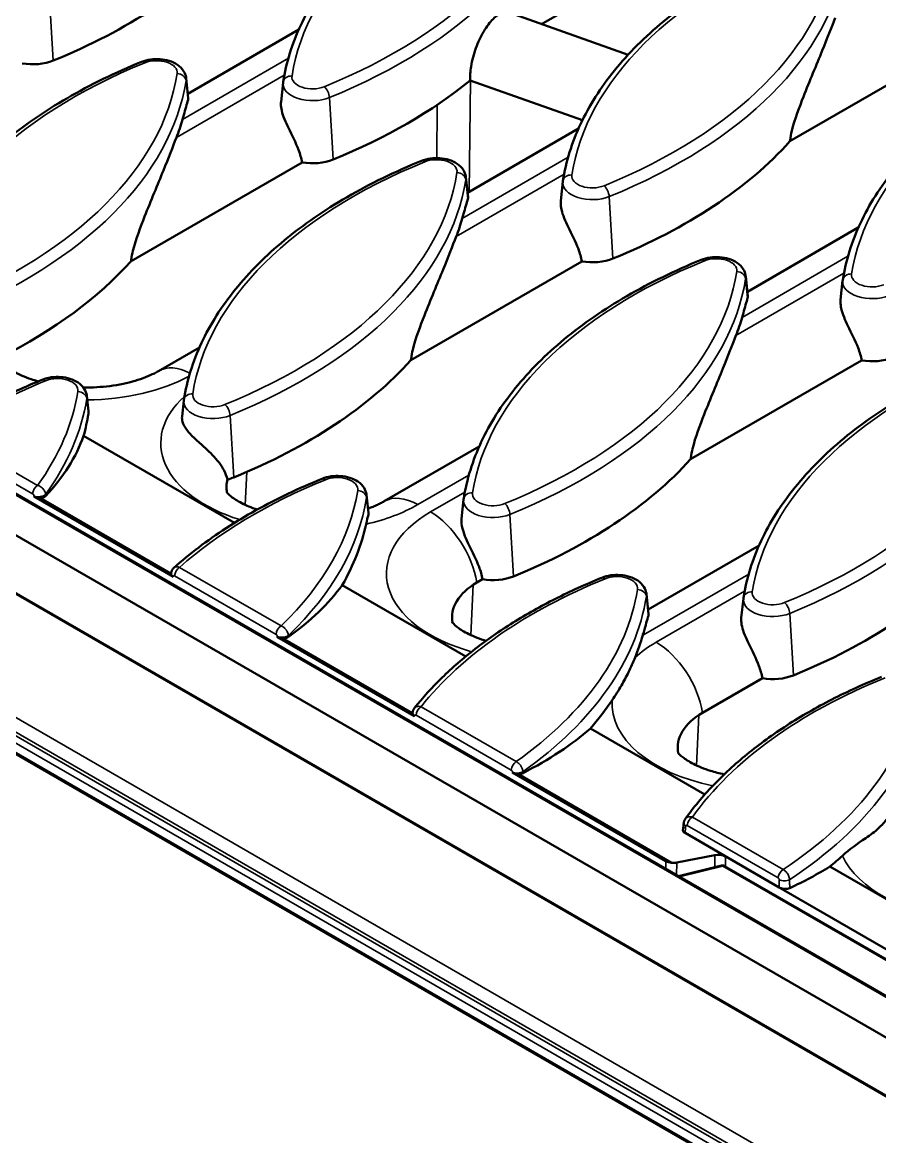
# Model space of a CAD drawing. Header units: millimetres. Extents: x 0 to 4362, y -130 to 2100.
# Drawn here: x 556.8 to 652.7, y 520.8 to 645.5 of the extents above; entities that cross this region are included whole.
import ezdxf

# ---------------------------------------------------------------- set-up
doc = ezdxf.new("R2010")
doc.units = ezdxf.units.MM
doc.header["$LTSCALE"] = 5
doc.layers.add('Sichtbar (ISO)', color=7, linetype='Continuous', lineweight=50)
doc.layers.add('Sichtbar schmal (ISO)', color=7, linetype='Continuous', lineweight=35)

msp = doc.modelspace()

# ---------------------------------------------------------------- linework, layer by layer
at = {"layer": 'Sichtbar (ISO)'}
for p, q in [((614.913, 645.314), (630.525, 654.327)), ((624.592, 641.889), (611.266, 646.604)), ((818.939, 440.997), (465.386, 645.121)), ((575.305, 637.529), (587.723, 644.698)), ((461.246, 642.851), (814.8, 438.727)), ((642.7, 632.196), (661.84, 643.246)), ((575.118, 639.268), (575.36, 637.017)), ((585.973, 638.763), (585.742, 636.618)), ((619.479, 634.563), (606.902, 639.014)), ((606.62, 626.448), (619.038, 633.617)), ((568.959, 618.782), (588.099, 629.832)), ((606.433, 628.187), (606.675, 625.936)), ((617.287, 627.682), (617.057, 625.537)), ((637.935, 615.367), (650.353, 622.536)), ((458.522, 619.93), (812.075, 415.805)), ((600.274, 607.701), (619.413, 618.751)), ((637.748, 617.106), (637.99, 614.855)), ((648.602, 616.601), (648.372, 614.456)), ((572.042, 606.484), (576.612, 609.122)), ((631.589, 596.62), (650.728, 607.67)), ((564.007, 603.692), (564.189, 601.995)), ((574.861, 603.187), (574.667, 601.378)), ((580.537, 589.492), (563.651, 599.241)), ((597.295, 591.904), (607.926, 598.041)), ((595.321, 592.611), (595.537, 590.601)), ((558.088, 592.451), (573.677, 583.451)), ((573.443, 583.79), (558.677, 592.315)), ((606.176, 592.106), (605.945, 589.961)), ((626.823, 579.791), (639.241, 586.96)), ((573.444, 583.805), (573.453, 583.881)), ((606.427, 574.545), (592.599, 582.528)), ((607.668, 582.81), (608.302, 583.175)), ((626.636, 581.53), (626.878, 579.279)), ((637.49, 581.025), (637.26, 578.88)), ((585.326, 576.725), (600.695, 567.852)), ((600.461, 568.191), (585.914, 576.59)), ((632.922, 568.229), (639.616, 572.094)), ((600.462, 568.205), (600.471, 568.279)), ((633.179, 559.099), (620.373, 566.493)), ((628.819, 551.614), (611.642, 561.532)), ((629.463, 551.447), (612.23, 561.396)), ((641.509, 548.691), (630.957, 554.784)), ((634.295, 552.311), (630.024, 551.463)), ((635.499, 552.13), (658.804, 538.675)), ((630.234, 549.946), (635.023, 551.136)), ((657.417, 538.369), (635.393, 551.084)), ((660.886, 543.103), (647.175, 551.019))]:
    msp.add_line(p, q, dxfattribs=at)
msp.add_arc((635.143, 550.651), 0.5, 60, 103.95519, dxfattribs=at)
for centre, major_axis, ratio, start_param, end_param in [((523.62, 671.232), (-63.568, 0), 0.5773503, 2.1848933, 2.6638716), ((557.944, 643.124), (-4, 0), 0.5773503, 1.2765781, 2.1848933), ((554.934, 660.151), (-63.568, 0), 0.5773503, 2.1848933, 2.5278613), ((512.508, 640.555), (63.043, 0), 0.5773503, 6.0631154, 6.1203042), ((586.249, 649.07), (-63.568, 0), 0.5773503, 2.1848933, 2.6638716), ((589.259, 632.043), (-4, 0), 0.5773503, 1.2765781, 2.1848933), ((543.823, 629.474), (63.043, 0), 0.5773503, 6.0631154, 6.1203042), ((512.508, 635.656), (-63.568, 0), 0.5773503, 2.2898474, 2.6638716), ((620.573, 620.962), (-4, 0), 0.5773503, 1.2765781, 2.1848933), ((575.137, 618.393), (63.043, 0), 0.5773503, 6.0631154, 6.1203042), ((543.823, 624.575), (-63.568, 0), 0.5773503, 2.1848933, 2.6638716), ((651.888, 609.881), (-4, 0), 0.5773503, 1.2765781, 2.1848933), ((501.396, 604.979), (63.043, 0), 0.5773503, 6.1248903, 6.1926871), ((560.721, 601.871), (3.475, 0), 0.5773503, 6.1926871, 6.3450887), ((501.949, 609.522), (62.499, -6.804), 0.4904698, 5.9283179, 6.1680368), ((575.137, 613.494), (-63.568, 0), 0.5773503, 2.1848933, 2.6638716), ((589.132, 593.512), (-9.5, 0), 0.5773503, 6.1298818, 6.3961094), ((578.147, 596.467), (-4, 0), 0.5773503, 1.9812733, 2.1848933), ((532.711, 593.898), (63.043, 0), 0.5773503, 5.9654938, 6.1578912), ((606.452, 602.413), (-63.568, 0), 0.5773503, 2.1848933, 2.6638716), ((533.265, 597.442), (62.606, -6.816), 0.4904698, 5.7823889, 6.0076103), ((614.386, 578.931), (-9.5, 0), 0.5773503, 5.4977871, 6.3961094), ((609.462, 585.386), (-4, 0), 0.5773503, 1.2765781, 2.1848933), ((564.026, 582.817), (63.043, 0), 0.5773503, 6.0504227, 6.1203109), ((640.776, 574.305), (-4, 0), 0.5773503, 1.2765781, 2.1848933), ((564.026, 582.817), (63.043, 0), 0.5773503, 5.8181167, 5.9133303), ((639.639, 564.351), (-9.5, 0), 0.5773503, 5.4977871, 6.3961094), ((564.581, 585.361), (62.713, -6.827), 0.4904698, 5.6418284, 5.8595348), ((12632.999, -7237.735), (-7355.073, 15406.781), 0.6260089, 0.7743978, 0.7744564), ((629.526, 552.024), (-1, 0), 0.5785655, 0.7858838, 1.5080999), ((629.525, 551.933), (-0.998, 0.113), 0.4883364, 1.5644343, 2.1491128), ((634.794, 551.841), (-0.998, 0.113), 0.4883364, 3.9838108, 5.2907054), ((595.34, 571.736), (-63.043, 0), 0.5773503, 2.5360814, 2.5763681), ((595.896, 573.281), (62.82, -6.839), 0.4904698, 5.6040775, 5.7186676)]:
    msp.add_ellipse(centre, major_axis=major_axis, ratio=ratio, start_param=start_param, end_param=end_param, dxfattribs=at)
for points, knots in [([(585.984, 638.85), (586.322, 641.001), (586.983, 643.13), (588.921, 647.272), (590.196, 649.285), (593.313, 653.137), (595.153, 654.977), (599.341, 658.434), (601.688, 660.052), (606.817, 663.025), (609.599, 664.38), (612.558, 665.584)], [5.58828531, 5.58828531, 5.58828531, 5.58828531, 5.76152555, 5.76152555, 5.9347658, 5.9347658, 6.10800604, 6.10800604, 6.28124629, 6.28124629, 6.45448653, 6.45448653, 6.45448653, 6.45448653]), ([(617.299, 627.769), (617.637, 629.92), (618.298, 632.049), (620.235, 636.191), (621.511, 638.204), (624.627, 642.056), (626.468, 643.896), (630.656, 647.353), (633.002, 648.971), (638.131, 651.944), (640.914, 653.299), (643.873, 654.503)], [5.58828531, 5.58828531, 5.58828531, 5.58828531, 5.76152555, 5.76152555, 5.9347658, 5.9347658, 6.10800604, 6.10800604, 6.28124629, 6.28124629, 6.45448653, 6.45448653, 6.45448653, 6.45448653]), ([(606.902, 639.014), (606.89, 639.495), (606.926, 640.029), (607.123, 641.274), (607.317, 641.994), (607.786, 643.28), (608.092, 643.932), (608.767, 645.062), (609.136, 645.541), (609.828, 646.229), (610.197, 646.485), (610.802, 646.68), (611.049, 646.679), (611.266, 646.603)], [0.0465019, 0.0465019, 0.0465019, 0.0465019, 0.2065634, 0.2065634, 0.4131269, 0.4131269, 0.619287, 0.619287, 0.825447, 0.825447, 1.0316859, 1.0316859, 1.1904579, 1.1904579, 1.1904579, 1.1904579]), ([(647.772, 646.023), (647.368, 644.982), (646.875, 643.726), (645.662, 640.736), (644.913, 638.965), (643.769, 636.063), (643.227, 634.664), (642.831, 633.037), (642.758, 632.678), (642.71, 632.286), (642.705, 632.241), (642.7, 632.196)], [5.0571531, 5.0571531, 5.0571531, 5.0571531, 5.5983494, 5.5983494, 6.239433, 6.239433, 6.6427143, 6.6427143, 6.7428645, 6.7428645, 6.7559465, 6.7559465, 6.7559465, 6.7559465]), ([(648.613, 616.688), (648.952, 618.839), (649.613, 620.968), (651.55, 625.11), (652.826, 627.123), (655.942, 630.975), (657.783, 632.814), (661.97, 636.272), (664.317, 637.89), (669.446, 640.863), (672.229, 642.218), (675.188, 643.422)], [5.58828531, 5.58828531, 5.58828531, 5.58828531, 5.76152555, 5.76152555, 5.9347658, 5.9347658, 6.10800604, 6.10800604, 6.28124629, 6.28124629, 6.45448653, 6.45448653, 6.45448653, 6.45448653]), ([(570.132, 641.089), (570.451, 641.219), (570.793, 641.307), (571.492, 641.407), (571.849, 641.418), (572.552, 641.366), (572.897, 641.302), (573.557, 641.096), (573.87, 640.953), (574.419, 640.577), (574.659, 640.349), (574.975, 639.844), (575.074, 639.592), (575.114, 639.306), (575.116, 639.287), (575.118, 639.268)], [0.1713012, 0.1713012, 0.1713012, 0.1713012, 0.5447081, 0.5447081, 0.9139605, 0.9139605, 1.2818418, 1.2818418, 1.6552499, 1.6552499, 2.0093361, 2.0093361, 2.2758247, 2.2758247, 2.2942911, 2.2942911, 2.2942911, 2.2942911]), ([(543.558, 614.355), (543.896, 616.506), (544.557, 618.635), (546.494, 622.777), (547.77, 624.79), (550.886, 628.642), (552.727, 630.482), (556.914, 633.939), (559.261, 635.557), (564.39, 638.53), (567.173, 639.885), (570.132, 641.089)], [5.58828531, 5.58828531, 5.58828531, 5.58828531, 5.76152555, 5.76152555, 5.9347658, 5.9347658, 6.10800604, 6.10800604, 6.28124629, 6.28124629, 6.45448653, 6.45448653, 6.45448653, 6.45448653]), ([(585.973, 638.763), (585.973, 638.769), (585.974, 638.775), (585.975, 638.786), (585.976, 638.792), (585.977, 638.804), (585.978, 638.809), (585.98, 638.821), (585.98, 638.827), (585.982, 638.838), (585.983, 638.844), (585.984, 638.85)], [5.559690499, 5.559690499, 5.559690499, 5.559690499, 5.565409461, 5.565409461, 5.571128423, 5.571128423, 5.576847385, 5.576847385, 5.582566347, 5.582566347, 5.588285309, 5.588285309, 5.588285309, 5.588285309]), ([(575.339, 636.834), (575.201, 636.377), (575.036, 635.782), (574.813, 634.99), (574.766, 634.825), (574.717, 634.652)], [1.09829535, 1.09829535, 1.09829535, 1.09829535, 1.45268918, 1.45268918, 1.54121651, 1.54121651, 1.54121651, 1.54121651]), ([(575.36, 637.017), (575.362, 636.998), (575.363, 636.978), (575.359, 636.918), (575.352, 636.877), (575.339, 636.834)], [3.52470314, 3.52470314, 3.52470314, 3.52470314, 3.543240058, 3.543240058, 3.576592277, 3.576592277, 3.576592277, 3.576592277]), ([(588.099, 629.832), (588.021, 630.292), (587.884, 630.76), (587.394, 632.058), (586.954, 632.891), (586.419, 634.002), (586.262, 634.34), (585.994, 635.006), (585.885, 635.336), (585.759, 635.889), (585.724, 636.162), (585.731, 636.487), (585.735, 636.553), (585.742, 636.618)], [2.82851537, 2.82851537, 2.82851537, 2.82851537, 2.9796104, 2.9796104, 3.24690309, 3.24690309, 3.34987153, 3.34987153, 3.45283997, 3.45283997, 3.54324006, 3.54324006, 3.56691242, 3.56691242, 3.56691242, 3.56691242]), ([(574.031, 632.609), (573.627, 631.568), (573.134, 630.312), (571.921, 627.322), (571.172, 625.551), (570.028, 622.649), (569.486, 621.251), (569.09, 619.623), (569.017, 619.264), (568.969, 618.872), (568.964, 618.827), (568.959, 618.782)], [5.0571531, 5.0571531, 5.0571531, 5.0571531, 5.5983494, 5.5983494, 6.239433, 6.239433, 6.6427143, 6.6427143, 6.7428645, 6.7428645, 6.7559465, 6.7559465, 6.7559465, 6.7559465]), ([(574.872, 603.274), (575.21, 605.425), (575.872, 607.554), (577.809, 611.696), (579.084, 613.709), (582.201, 617.561), (584.042, 619.401), (588.229, 622.858), (590.576, 624.476), (595.705, 627.449), (598.487, 628.804), (601.447, 630.008)], [5.58828531, 5.58828531, 5.58828531, 5.58828531, 5.76152555, 5.76152555, 5.9347658, 5.9347658, 6.10800604, 6.10800604, 6.28124629, 6.28124629, 6.45448653, 6.45448653, 6.45448653, 6.45448653]), ([(601.447, 630.008), (601.766, 630.138), (602.108, 630.226), (602.807, 630.326), (603.164, 630.337), (603.866, 630.284), (604.212, 630.221), (604.871, 630.015), (605.185, 629.872), (605.733, 629.496), (605.974, 629.268), (606.29, 628.763), (606.389, 628.511), (606.429, 628.225), (606.431, 628.206), (606.433, 628.187)], [0.1713012, 0.1713012, 0.1713012, 0.1713012, 0.5447081, 0.5447081, 0.9139605, 0.9139605, 1.2818418, 1.2818418, 1.6552499, 1.6552499, 2.0093361, 2.0093361, 2.2758247, 2.2758247, 2.2942911, 2.2942911, 2.2942911, 2.2942911]), ([(617.287, 627.682), (617.288, 627.688), (617.289, 627.694), (617.29, 627.705), (617.291, 627.711), (617.292, 627.723), (617.293, 627.728), (617.294, 627.74), (617.295, 627.746), (617.297, 627.757), (617.298, 627.763), (617.299, 627.769)], [5.559690499, 5.559690499, 5.559690499, 5.559690499, 5.565409461, 5.565409461, 5.571128423, 5.571128423, 5.576847385, 5.576847385, 5.582566347, 5.582566347, 5.588285309, 5.588285309, 5.588285309, 5.588285309]), ([(606.654, 625.753), (606.516, 625.295), (606.351, 624.701), (606.127, 623.909), (606.08, 623.744), (606.031, 623.571)], [1.09829535, 1.09829535, 1.09829535, 1.09829535, 1.45268918, 1.45268918, 1.54121651, 1.54121651, 1.54121651, 1.54121651]), ([(606.675, 625.936), (606.677, 625.917), (606.677, 625.897), (606.674, 625.837), (606.667, 625.796), (606.654, 625.753)], [3.52470314, 3.52470314, 3.52470314, 3.52470314, 3.543240058, 3.543240058, 3.576592277, 3.576592277, 3.576592277, 3.576592277]), ([(619.413, 618.751), (619.336, 619.21), (619.199, 619.679), (618.708, 620.977), (618.269, 621.81), (617.733, 622.921), (617.576, 623.259), (617.309, 623.925), (617.2, 624.255), (617.074, 624.808), (617.038, 625.081), (617.046, 625.406), (617.05, 625.472), (617.057, 625.537)], [2.82851537, 2.82851537, 2.82851537, 2.82851537, 2.9796104, 2.9796104, 3.24690309, 3.24690309, 3.34987153, 3.34987153, 3.45283997, 3.45283997, 3.54324006, 3.54324006, 3.56691242, 3.56691242, 3.56691242, 3.56691242]), ([(605.345, 621.528), (604.942, 620.487), (604.449, 619.231), (603.236, 616.241), (602.487, 614.47), (601.342, 611.568), (600.801, 610.17), (600.405, 608.542), (600.332, 608.183), (600.284, 607.791), (600.279, 607.746), (600.274, 607.701)], [5.0571531, 5.0571531, 5.0571531, 5.0571531, 5.5983494, 5.5983494, 6.239433, 6.239433, 6.6427143, 6.6427143, 6.7428645, 6.7428645, 6.7559465, 6.7559465, 6.7559465, 6.7559465]), ([(606.187, 592.193), (606.525, 594.344), (607.186, 596.473), (609.124, 600.615), (610.399, 602.628), (613.516, 606.48), (615.356, 608.32), (619.544, 611.777), (621.891, 613.395), (627.02, 616.368), (629.802, 617.723), (632.762, 618.927)], [5.58828531, 5.58828531, 5.58828531, 5.58828531, 5.76152555, 5.76152555, 5.9347658, 5.9347658, 6.10800604, 6.10800604, 6.28124629, 6.28124629, 6.45448653, 6.45448653, 6.45448653, 6.45448653]), ([(632.762, 618.927), (633.081, 619.057), (633.423, 619.145), (634.122, 619.245), (634.479, 619.256), (635.181, 619.203), (635.527, 619.14), (636.186, 618.934), (636.5, 618.791), (637.048, 618.415), (637.289, 618.187), (637.604, 617.682), (637.704, 617.43), (637.744, 617.144), (637.746, 617.125), (637.748, 617.106)], [0.1713012, 0.1713012, 0.1713012, 0.1713012, 0.5447081, 0.5447081, 0.9139605, 0.9139605, 1.2818418, 1.2818418, 1.6552499, 1.6552499, 2.0093361, 2.0093361, 2.2758247, 2.2758247, 2.2942911, 2.2942911, 2.2942911, 2.2942911]), ([(648.602, 616.601), (648.603, 616.607), (648.603, 616.613), (648.605, 616.624), (648.605, 616.63), (648.607, 616.642), (648.608, 616.647), (648.609, 616.659), (648.61, 616.665), (648.612, 616.676), (648.612, 616.682), (648.613, 616.688)], [5.559690499, 5.559690499, 5.559690499, 5.559690499, 5.565409461, 5.565409461, 5.571128423, 5.571128423, 5.576847385, 5.576847385, 5.582566347, 5.582566347, 5.588285309, 5.588285309, 5.588285309, 5.588285309]), ([(637.968, 614.672), (637.831, 614.214), (637.666, 613.62), (637.442, 612.828), (637.395, 612.663), (637.346, 612.49)], [1.09829535, 1.09829535, 1.09829535, 1.09829535, 1.45268918, 1.45268918, 1.54121651, 1.54121651, 1.54121651, 1.54121651]), ([(637.989, 614.855), (637.992, 614.836), (637.992, 614.816), (637.989, 614.756), (637.981, 614.715), (637.968, 614.672)], [3.52470314, 3.52470314, 3.52470314, 3.52470314, 3.543240058, 3.543240058, 3.576592277, 3.576592277, 3.576592277, 3.576592277]), ([(650.728, 607.67), (650.651, 608.129), (650.514, 608.598), (650.023, 609.896), (649.583, 610.729), (649.048, 611.84), (648.891, 612.178), (648.624, 612.844), (648.515, 613.174), (648.389, 613.727), (648.353, 614), (648.36, 614.325), (648.365, 614.391), (648.372, 614.456)], [2.82851537, 2.82851537, 2.82851537, 2.82851537, 2.9796104, 2.9796104, 3.24690309, 3.24690309, 3.34987153, 3.34987153, 3.45283997, 3.45283997, 3.54324006, 3.54324006, 3.56691242, 3.56691242, 3.56691242, 3.56691242]), ([(636.66, 610.447), (636.257, 609.406), (635.764, 608.15), (634.55, 605.16), (633.802, 603.389), (632.657, 600.487), (632.115, 599.089), (631.72, 597.461), (631.647, 597.102), (631.598, 596.71), (631.593, 596.665), (631.589, 596.62)], [5.0571531, 5.0571531, 5.0571531, 5.0571531, 5.5983494, 5.5983494, 6.239433, 6.239433, 6.6427143, 6.6427143, 6.7428645, 6.7428645, 6.7559465, 6.7559465, 6.7559465, 6.7559465]), ([(554.389, 607.542), (554.389, 607.542), (554.39, 607.539), (554.419, 607.496), (554.549, 607.322), (555.088, 606.875), (555.458, 606.618), (556.439, 606.089), (557.059, 605.817), (558.026, 605.49), (558.295, 605.407), (558.573, 605.33)], [1.11757545, 1.11757545, 1.11757545, 1.11757545, 1.15137676, 1.15137676, 1.39310439, 1.39310439, 1.60480748, 1.60480748, 1.82679322, 1.82679322, 1.9070691, 1.9070691, 1.9070691, 1.9070691]), ([(637.502, 581.112), (637.84, 583.263), (638.501, 585.392), (640.438, 589.534), (641.714, 591.547), (644.83, 595.399), (646.671, 597.239), (650.859, 600.696), (653.205, 602.314), (658.334, 605.287), (661.117, 606.642), (664.076, 607.846)], [5.58828531, 5.58828531, 5.58828531, 5.58828531, 5.76152555, 5.76152555, 5.9347658, 5.9347658, 6.10800604, 6.10800604, 6.28124629, 6.28124629, 6.45448653, 6.45448653, 6.45448653, 6.45448653]), ([(563.62, 604.641), (564.618, 604.629), (565.62, 604.687), (567.597, 604.941), (568.566, 605.145), (570.251, 605.643), (570.977, 605.933), (571.736, 606.313), (571.895, 606.399), (572.042, 606.484)], [2.33556739, 2.33556739, 2.33556739, 2.33556739, 2.57486042, 2.57486042, 2.82928876, 2.82928876, 3.07157437, 3.07157437, 3.14159265, 3.14159265, 3.14159265, 3.14159265]), ([(547.729, 599.612), (548.397, 600.058), (549.084, 600.494), (550.492, 601.345), (551.214, 601.761), (552.69, 602.571), (553.445, 602.965), (554.986, 603.732), (555.772, 604.104), (557.375, 604.826), (558.191, 605.176), (559.02, 605.513)], [6.21159426, 6.21159426, 6.21159426, 6.21159426, 6.26017271, 6.26017271, 6.30875117, 6.30875117, 6.35732962, 6.35732962, 6.40590807, 6.40590807, 6.45448653, 6.45448653, 6.45448653, 6.45448653]), ([(559.02, 605.513), (559.339, 605.643), (559.681, 605.732), (560.381, 605.831), (560.737, 605.842), (561.44, 605.79), (561.786, 605.726), (562.445, 605.52), (562.759, 605.377), (563.307, 605.001), (563.547, 604.773), (563.863, 604.268), (563.962, 604.016), (564.002, 603.73), (564.005, 603.711), (564.007, 603.692)], [0.1713012, 0.1713012, 0.1713012, 0.1713012, 0.5447081, 0.5447081, 0.9139605, 0.9139605, 1.2818418, 1.2818418, 1.6552499, 1.6552499, 2.0093361, 2.0093361, 2.2758247, 2.2758247, 2.2942911, 2.2942911, 2.2942911, 2.2942911]), ([(574.861, 603.187), (574.861, 603.193), (574.862, 603.199), (574.863, 603.21), (574.864, 603.216), (574.866, 603.228), (574.866, 603.234), (574.868, 603.245), (574.869, 603.251), (574.87, 603.262), (574.871, 603.268), (574.872, 603.274)], [5.559690499, 5.559690499, 5.559690499, 5.559690499, 5.565409461, 5.565409461, 5.571128423, 5.571128423, 5.576847385, 5.576847385, 5.582566347, 5.582566347, 5.588285309, 5.588285309, 5.588285309, 5.588285309]), ([(579.743, 594.349), (579.565, 595.059), (579.232, 595.671), (578.361, 596.827), (577.82, 597.355), (576.841, 598.248), (576.451, 598.588), (575.757, 599.246), (575.449, 599.564), (574.967, 600.203), (574.798, 600.512), (574.664, 601.009), (574.647, 601.196), (574.667, 601.378)], [-1.11699826, -1.11699826, -1.11699826, -1.11699826, -0.91705981, -0.91705981, -0.70556296, -0.70556296, -0.55743003, -0.55743003, -0.41402459, -0.41402459, -0.274509, -0.274509, -0.18628352, -0.18628352, -0.18628352, -0.18628352]), ([(573.747, 584.458), (574.625, 585.242), (575.553, 586.004), (577.505, 587.485), (578.529, 588.203), (580.666, 589.59), (581.78, 590.259), (584.09, 591.544), (585.286, 592.161), (587.755, 593.339), (589.028, 593.9), (590.335, 594.432)], [6.07189106, 6.07189106, 6.07189106, 6.07189106, 6.14841016, 6.14841016, 6.22492925, 6.22492925, 6.30144834, 6.30144834, 6.37796744, 6.37796744, 6.45448653, 6.45448653, 6.45448653, 6.45448653]), ([(590.335, 594.432), (590.654, 594.562), (590.996, 594.651), (591.695, 594.75), (592.052, 594.761), (592.755, 594.709), (593.1, 594.645), (593.76, 594.439), (594.073, 594.296), (594.622, 593.92), (594.862, 593.692), (595.178, 593.187), (595.277, 592.935), (595.317, 592.649), (595.319, 592.63), (595.321, 592.611)], [0.1713012, 0.1713012, 0.1713012, 0.1713012, 0.5447081, 0.5447081, 0.9139605, 0.9139605, 1.2818418, 1.2818418, 1.6552499, 1.6552499, 2.0093361, 2.0093361, 2.2758247, 2.2758247, 2.2942911, 2.2942911, 2.2942911, 2.2942911]), ([(559.395, 592.491), (559.354, 592.448), (559.295, 592.41), (559.148, 592.352), (559.06, 592.331), (558.872, 592.309), (558.775, 592.308), (558.677, 592.315)], [0, 0, 0, 0, 0.031042961, 0.031042961, 0.062401319, 0.062401319, 0.092047094, 0.092047094, 0.092047094, 0.092047094]), ([(579.643, 592.961), (579.643, 592.961), (579.649, 592.951), (579.714, 592.861), (579.873, 592.673), (580.455, 592.213), (580.851, 591.952), (581.837, 591.445), (582.419, 591.198), (583.075, 590.979)], [1.11757545, 1.11757545, 1.11757545, 1.11757545, 1.18417356, 1.18417356, 1.41630529, 1.41630529, 1.6283037, 1.6283037, 1.83214342, 1.83214342, 1.83214342, 1.83214342]), ([(558.677, 592.315), (558.671, 592.315), (558.665, 592.315), (558.555, 592.315), (558.452, 592.326), (558.306, 592.36), (558.258, 592.375), (558.168, 592.409), (558.126, 592.429), (558.088, 592.451)], [0.091670671, 0.091670671, 0.091670671, 0.091670671, 0.093483047, 0.093483047, 0.124618468, 0.124618468, 0.140804686, 0.140804686, 0.157014805, 0.157014805, 0.157014805, 0.157014805]), ([(595.486, 591.082), (595.63, 591.133), (595.769, 591.186), (596.084, 591.311), (596.255, 591.383), (596.582, 591.531), (596.737, 591.605), (597.03, 591.755), (597.167, 591.83), (597.295, 591.904)], [2.91155725, 2.91155725, 2.91155725, 2.91155725, 2.95790758, 2.95790758, 3.01913594, 3.01913594, 3.08036429, 3.08036429, 3.14159265, 3.14159265, 3.14159265, 3.14159265]), ([(606.176, 592.106), (606.176, 592.112), (606.177, 592.118), (606.178, 592.129), (606.179, 592.135), (606.18, 592.147), (606.181, 592.153), (606.183, 592.164), (606.184, 592.17), (606.185, 592.181), (606.186, 592.187), (606.187, 592.193)], [5.559690499, 5.559690499, 5.559690499, 5.559690499, 5.565409461, 5.565409461, 5.571128423, 5.571128423, 5.576847385, 5.576847385, 5.582566347, 5.582566347, 5.588285309, 5.588285309, 5.588285309, 5.588285309]), ([(608.302, 583.175), (608.224, 583.635), (608.087, 584.104), (607.597, 585.401), (607.157, 586.234), (606.622, 587.345), (606.465, 587.683), (606.197, 588.35), (606.088, 588.679), (605.962, 589.232), (605.927, 589.505), (605.934, 589.83), (605.938, 589.896), (605.945, 589.961)], [2.82851537, 2.82851537, 2.82851537, 2.82851537, 2.9796104, 2.9796104, 3.24690309, 3.24690309, 3.34987153, 3.34987153, 3.45283997, 3.45283997, 3.54324006, 3.54324006, 3.56691242, 3.56691242, 3.56691242, 3.56691242]), ([(573.677, 583.451), (573.603, 583.493), (573.545, 583.544), (573.464, 583.655), (573.443, 583.714), (573.443, 583.78), (573.443, 583.785), (573.443, 583.79)], [0, 0, 0, 0, 0.031374626, 0.031374626, 0.062600553, 0.062600553, 0.065269416, 0.065269416, 0.065269416, 0.065269416]), ([(573.453, 583.881), (573.457, 583.916), (573.463, 583.952), (573.48, 584.026), (573.492, 584.065), (573.521, 584.144), (573.539, 584.184), (573.584, 584.265), (573.61, 584.305), (573.672, 584.384), (573.708, 584.423), (573.747, 584.458)], [0, 0, 0, 0, 0.002260694, 0.002260694, 0.004521389, 0.004521389, 0.006782083, 0.006782083, 0.009042777, 0.009042777, 0.011303471, 0.011303471, 0.011303471, 0.011303471]), ([(600.662, 568.749), (601.595, 569.924), (602.634, 571.067), (604.907, 573.28), (606.142, 574.349), (608.795, 576.403), (610.212, 577.387), (613.214, 579.263), (614.799, 580.153), (618.117, 581.831), (619.851, 582.619), (621.65, 583.351)], [5.92789406, 5.92789406, 5.92789406, 5.92789406, 6.03321255, 6.03321255, 6.13853105, 6.13853105, 6.24384954, 6.24384954, 6.34916804, 6.34916804, 6.45448653, 6.45448653, 6.45448653, 6.45448653]), ([(621.65, 583.351), (621.969, 583.481), (622.311, 583.57), (623.01, 583.669), (623.367, 583.68), (624.07, 583.628), (624.415, 583.564), (625.074, 583.358), (625.388, 583.215), (625.936, 582.839), (626.177, 582.611), (626.493, 582.106), (626.592, 581.854), (626.632, 581.568), (626.634, 581.549), (626.636, 581.53)], [0.1713012, 0.1713012, 0.1713012, 0.1713012, 0.5447081, 0.5447081, 0.9139605, 0.9139605, 1.2818418, 1.2818418, 1.6552499, 1.6552499, 2.0093361, 2.0093361, 2.2758247, 2.2758247, 2.2942911, 2.2942911, 2.2942911, 2.2942911]), ([(637.49, 581.025), (637.491, 581.031), (637.492, 581.037), (637.493, 581.048), (637.494, 581.054), (637.495, 581.066), (637.496, 581.071), (637.497, 581.083), (637.498, 581.089), (637.5, 581.1), (637.501, 581.106), (637.502, 581.112)], [5.559690499, 5.559690499, 5.559690499, 5.559690499, 5.565409461, 5.565409461, 5.571128423, 5.571128423, 5.576847385, 5.576847385, 5.582566347, 5.582566347, 5.588285309, 5.588285309, 5.588285309, 5.588285309]), ([(626.857, 579.096), (626.84, 579.04), (626.823, 578.983), (626.656, 578.416), (626.473, 577.754), (626.253, 576.979)], [3.88143532, 3.88143532, 3.88143532, 3.88143532, 3.9265985, 3.9265985, 4.32114627, 4.32114627, 4.32114627, 4.32114627]), ([(626.878, 579.279), (626.88, 579.26), (626.88, 579.24), (626.877, 579.18), (626.87, 579.139), (626.857, 579.096)], [3.52470314, 3.52470314, 3.52470314, 3.52470314, 3.543240058, 3.543240058, 3.576592277, 3.576592277, 3.576592277, 3.576592277]), ([(639.616, 572.094), (639.539, 572.554), (639.402, 573.023), (638.911, 574.32), (638.472, 575.153), (637.936, 576.264), (637.779, 576.602), (637.512, 577.268), (637.403, 577.598), (637.277, 578.151), (637.241, 578.424), (637.249, 578.749), (637.253, 578.815), (637.26, 578.88)], [2.82851537, 2.82851537, 2.82851537, 2.82851537, 2.9796104, 2.9796104, 3.24690309, 3.24690309, 3.34987153, 3.34987153, 3.45283997, 3.45283997, 3.54324006, 3.54324006, 3.56691242, 3.56691242, 3.56691242, 3.56691242]), ([(604.896, 578.381), (604.896, 578.381), (604.901, 578.373), (604.957, 578.295), (605.109, 578.11), (605.68, 577.653), (606.069, 577.393), (607.09, 576.862), (607.731, 576.591), (608.534, 576.332), (608.608, 576.309), (608.683, 576.286)], [1.11757545, 1.11757545, 1.11757545, 1.11757545, 1.17634609, 1.17634609, 1.41053388, 1.41053388, 1.62243004, 1.62243004, 1.84571555, 1.84571555, 1.86809484, 1.86809484, 1.86809484, 1.86809484]), ([(585.914, 576.59), (585.87, 576.589), (585.825, 576.59), (585.695, 576.601), (585.612, 576.616), (585.458, 576.661), (585.387, 576.69), (585.326, 576.725)], [0.080029719, 0.080029719, 0.080029719, 0.080029719, 0.093443786, 0.093443786, 0.119365827, 0.119365827, 0.145338121, 0.145338121, 0.145338121, 0.145338121]), ([(586.578, 576.72), (586.524, 576.681), (586.453, 576.65), (586.285, 576.603), (586.19, 576.59), (586.031, 576.584), (585.973, 576.585), (585.914, 576.59)], [0, 0, 0, 0, 0.031199973, 0.031199973, 0.062713404, 0.062713404, 0.080415929, 0.080415929, 0.080415929, 0.080415929]), ([(625.369, 574.421), (625.149, 573.887), (624.91, 573.338), (624.388, 572.266), (624.125, 571.775), (623.505, 570.72), (623.165, 570.194), (622.806, 569.66)], [-0.84283249, -0.84283249, -0.84283249, -0.84283249, -0.55864885, -0.55864885, -0.29769365, -0.29769365, 0, 0, 0, 0]), ([(630.987, 556.356), (631.906, 557.642), (632.948, 558.894), (635.263, 561.315), (636.537, 562.485), (639.298, 564.73), (640.785, 565.805), (643.955, 567.848), (645.638, 568.816), (649.177, 570.634), (651.033, 571.484), (652.965, 572.27)], [5.88909107, 5.88909107, 5.88909107, 5.88909107, 6.00217016, 6.00217016, 6.11524925, 6.11524925, 6.22832834, 6.22832834, 6.34140744, 6.34140744, 6.45448653, 6.45448653, 6.45448653, 6.45448653]), ([(600.695, 567.852), (600.622, 567.894), (600.563, 567.945), (600.482, 568.056), (600.462, 568.116), (600.461, 568.181), (600.461, 568.186), (600.461, 568.191)], [0, 0, 0, 0, 0.031355866, 0.031355866, 0.062575228, 0.062575228, 0.065256025, 0.065256025, 0.065256025, 0.065256025]), ([(600.471, 568.279), (600.474, 568.308), (600.478, 568.337), (600.49, 568.396), (600.498, 568.427), (600.518, 568.49), (600.53, 568.522), (600.559, 568.587), (600.575, 568.62), (600.614, 568.685), (600.637, 568.717), (600.662, 568.749)], [0, 0, 0, 0, 0.0017785296, 0.0017785296, 0.0035570591, 0.0035570591, 0.0053355887, 0.0053355887, 0.0071141183, 0.0071141183, 0.0088926478, 0.0088926478, 0.0088926478, 0.0088926478]), ([(630.15, 563.801), (630.15, 563.801), (630.158, 563.788), (630.231, 563.69), (630.395, 563.499), (630.985, 563.037), (631.386, 562.775), (632.43, 562.243), (633.085, 561.973), (634.299, 561.591), (634.808, 561.456), (635.343, 561.341)], [1.11757545, 1.11757545, 1.11757545, 1.11757545, 1.19012617, 1.19012617, 1.42078459, 1.42078459, 1.63287472, 1.63287472, 1.8569416, 1.8569416, 2.00033576, 2.00033576, 2.00033576, 2.00033576]), ([(612.23, 561.396), (612.148, 561.395), (612.066, 561.401), (611.922, 561.425), (611.86, 561.441), (611.743, 561.48), (611.689, 561.504), (611.642, 561.532)], [0.068793683, 0.068793683, 0.068793683, 0.068793683, 0.093435556, 0.093435556, 0.113730046, 0.113730046, 0.134052035, 0.134052035, 0.134052035, 0.134052035]), ([(612.828, 561.488), (612.762, 561.454), (612.681, 561.429), (612.497, 561.396), (612.396, 561.389), (612.271, 561.394), (612.25, 561.395), (612.23, 561.396)], [0, 0, 0, 0, 0.031340998, 0.031340998, 0.062955058, 0.062955058, 0.069164635, 0.069164635, 0.069164635, 0.069164635]), ([(655.228, 559.673), (654.977, 559.058), (654.714, 558.446), (654.161, 557.336), (653.883, 556.85), (653.278, 555.991), (652.978, 555.649), (652.192, 554.907), (651.707, 554.564), (650.168, 553.516), (649.366, 552.958), (648.578, 552.241)], [-1.1602232, -1.1602232, -1.1602232, -1.1602232, -0.9844559, -0.9844559, -0.8195174, -0.8195174, -0.6621821, -0.6621821, -0.4412502, -0.4412502, 0, 0, 0, 0]), ([(630.824, 555.933), (630.827, 555.959), (630.831, 555.985), (630.843, 556.039), (630.85, 556.067), (630.867, 556.123), (630.877, 556.152), (630.902, 556.21), (630.916, 556.24), (630.948, 556.298), (630.967, 556.328), (630.987, 556.356)], [0, 0, 0, 0, 0.0016226881, 0.0016226881, 0.0032453763, 0.0032453763, 0.0048680644, 0.0048680644, 0.0064907526, 0.0064907526, 0.0081134407, 0.0081134407, 0.0081134407, 0.0081134407]), ([(630.957, 554.784), (630.883, 554.826), (630.824, 554.874), (630.743, 554.976), (630.721, 555.029), (630.72, 555.09), (630.72, 555.1), (630.721, 555.11)], [0, 0, 0, 0, 0.03132609, 0.03132609, 0.062742991, 0.062742991, 0.068640064, 0.068640064, 0.068640064, 0.068640064]), ([(642.672, 548.607), (642.603, 548.574), (642.52, 548.551), (642.333, 548.522), (642.232, 548.517), (642.023, 548.529), (641.918, 548.545), (641.761, 548.584), (641.705, 548.602), (641.601, 548.643), (641.552, 548.666), (641.509, 548.691)], [0, 0, 0, 0, 0.03121399, 0.03121399, 0.06262364, 0.06262364, 0.09419039, 0.09419039, 0.11267128, 0.11267128, 0.13114079, 0.13114079, 0.13114079, 0.13114079])]:
    msp.add_open_spline(points, degree=3, knots=knots, dxfattribs=at)
for points in [[(595.517, 590.407), (595.438, 590.125), (595.352, 589.772), (595.26, 589.349)], [(595.537, 590.601), (595.544, 590.543), (595.537, 590.478), (595.517, 590.407)], [(573.443, 583.79), (573.443, 583.795), (573.444, 583.8), (573.444, 583.805)], [(626.253, 576.979), (626.247, 576.957), (626.241, 576.936), (626.235, 576.915)], [(600.461, 568.191), (600.461, 568.196), (600.462, 568.2), (600.462, 568.205)]]:
    msp.add_open_spline(points, degree=3, dxfattribs=at)
at = {"layer": 'Sichtbar schmal (ISO)'}
for p, q in [((560.249, 641.236), (559.841, 648.173)), ((465.136, 645.097), (818.689, 440.972)), ((574.717, 634.652), (586.564, 641.493)), ((586.112, 639.584), (574.031, 632.609)), ((575.339, 636.834), (575.111, 638.979)), ((606.817, 626.561), (606.942, 638.999)), ((459.832, 637.07), (813.386, 432.945)), ((813.404, 433.085), (459.85, 637.209)), ((591.564, 630.155), (591.156, 637.092)), ((603.233, 636.289), (603.173, 630.324)), ((619.351, 634.609), (619.377, 634.353)), ((606.031, 623.571), (617.879, 630.412)), ((617.427, 628.503), (605.345, 621.528)), ((606.654, 625.753), (606.426, 627.898)), ((622.878, 619.074), (622.471, 626.011)), ((459.832, 623.255), (813.386, 419.131)), ((458.418, 621.214), (811.971, 417.09)), ((812.325, 417.702), (458.772, 621.826)), ((459.125, 622.031), (812.679, 417.906)), ((811.971, 416.034), (458.418, 620.158)), ((637.346, 612.49), (649.194, 619.331)), ((648.742, 617.422), (636.66, 610.447)), ((637.968, 614.672), (637.741, 616.817)), ((564.181, 601.689), (564, 603.403)), ((580.452, 594.579), (580.044, 601.516)), ((558.502, 593.691), (548.279, 599.594)), ((547.714, 598.649), (557.937, 592.746)), ((581.911, 595.191), (581.739, 591.506)), ((601.045, 591.532), (606.768, 594.836)), ((606.315, 592.927), (602.472, 590.709)), ((595.517, 590.407), (595.314, 592.322)), ((611.767, 583.498), (611.359, 590.435)), ((585.748, 577.961), (574.397, 584.514)), ((573.677, 583.451), (573.683, 583.498)), ((573.832, 583.569), (585.184, 577.015)), ((607.255, 582.556), (606.993, 576.925)), ((626.299, 576.952), (638.082, 583.755)), ((637.63, 581.846), (627.726, 576.128)), ((626.857, 579.096), (626.629, 581.241)), ((643.081, 572.417), (642.674, 579.354)), ((612.069, 562.764), (601.42, 568.912)), ((600.695, 567.852), (600.701, 567.9)), ((600.855, 567.967), (611.504, 561.819)), ((632.509, 567.975), (632.246, 562.345)), ((641.938, 550.691), (631.777, 556.558)), ((631.213, 555.636), (641.374, 549.77)), ((628.819, 551.614), (628.811, 550.768)), ((630.01, 550.075), (630.024, 551.463)), ((634.295, 552.311), (634.281, 550.952)), ((635.488, 551.029), (635.499, 552.13)), ((630.353, 549.877), (635.174, 551.076)), ((635.174, 551.076), (657.197, 538.36))]:
    msp.add_line(p, q, dxfattribs=at)
for centre, major_axis, ratio, start_param, end_param in [((648.583, 636.283), (-61.864, 0), 0.5773503, 5.3264859, 6.1926871), ((554.934, 667.499), (61.864, 0), 0.5773503, 5.3264859, 6.1926871), ((554.934, 666.754), (62.861, 0), 0.5773503, 5.3264859, 6.1926871), ((679.898, 625.202), (-61.864, 0), 0.5773503, 5.3264859, 6.1926871), ((586.249, 656.418), (61.864, 0), 0.5773503, 5.3264859, 6.1926871), ((586.249, 655.673), (62.861, 0), 0.5773503, 5.3264859, 6.1926871), ((711.213, 614.121), (-61.864, 0), 0.5773503, 5.3264859, 6.1926871), ((571.832, 639.896), (2.296, 0), 0.5773503, 6.1926871, 8.4680786), ((606.157, 611.788), (-61.864, 0), 0.5773503, 5.3264859, 6.1926871), ((570.509, 640.163), (-0.377, 0.926), 0.4704822, 5.5699441, 6.2831853), ((512.508, 643.004), (61.864, 0), 0.5773503, 5.3264859, 6.1926871), ((512.508, 642.259), (62.861, 0), 0.5773503, 5.3264859, 6.1926871), ((574.119, 638.96), (0.988, -0.155), 0.8131553, 0.2143864, 1.6979163), ((571.832, 639.151), (3.292, 0), 0.5773503, 6.1926871, 6.3450887), ((589.259, 638.646), (-3.292, 0), 0.5773503, 6.221282, 8.4680786), ((586.972, 638.694), (-0.988, 0.155), 0.8131553, 4.8395089, 6.2831853), ((589.259, 639.391), (-2.296, 0), 0.5773503, 6.1926871, 8.4680786), ((590.582, 637.491), (-0.377, 0.926), 0.4704822, 4.0864142, 5.5699441), ((601.824, 629.082), (-0.377, 0.926), 0.4704822, 5.5699441, 6.2831853), ((603.147, 628.815), (2.296, 0), 0.5773503, 6.1926871, 8.4680786), ((637.471, 600.707), (-61.864, 0), 0.5773503, 5.3264859, 6.1926871), ((543.823, 631.923), (61.864, 0), 0.5773503, 5.3264859, 6.1926871), ((605.434, 627.879), (0.988, -0.155), 0.8131553, 0.2143864, 1.6979163), ((543.823, 631.178), (62.861, 0), 0.5773503, 5.3264859, 6.1926871), ((603.147, 628.07), (3.292, 0), 0.5773503, 6.1926871, 6.3450887), ((620.573, 627.565), (-3.292, 0), 0.5773503, 6.221282, 8.4680786), ((618.287, 627.613), (-0.988, 0.155), 0.8131553, 4.8395089, 6.2831853), ((620.573, 628.31), (-2.296, 0), 0.5773503, 6.1926871, 8.4680786), ((621.897, 626.41), (-0.377, 0.926), 0.4704822, 4.0864142, 5.5699441), ((668.786, 589.626), (-61.864, 0), 0.5773503, 5.3264859, 6.1926871), ((633.139, 618.001), (-0.377, 0.926), 0.4704822, 5.5699441, 6.2831853), ((634.462, 617.734), (2.296, 0), 0.5773503, 6.1926871, 8.4680786), ((575.137, 620.842), (61.864, 0), 0.5773503, 5.3264859, 6.1926871), ((636.749, 616.798), (0.988, -0.155), 0.8131553, 0.2143864, 1.6979163), ((575.137, 620.097), (62.861, 0), 0.5773503, 5.3264859, 6.1926871), ((634.462, 616.989), (3.292, 0), 0.5773503, 6.1926871, 6.3450887), ((651.888, 616.484), (-3.292, 0), 0.5773503, 6.221282, 8.4680786), ((649.601, 616.532), (-0.988, 0.155), 0.8131553, 4.8395089, 6.2831853), ((651.888, 617.229), (-2.296, 0), 0.5773503, 6.1926871, 8.4680786), ((700.101, 578.545), (-61.864, 0), 0.5773503, 5.3264859, 6.1926871), ((575.792, 599.989), (-3.75, 6.495), 0.5773503, 5.5436286, 6.2831853), ((606.452, 609.761), (61.864, 0), 0.5773503, 5.3264859, 6.1926871), ((595.045, 576.212), (61.864, 0), 0.5773503, 2.1848933, 2.4279012), ((559.397, 604.587), (-0.377, 0.926), 0.4704822, 5.5699441, 6.2831853), ((560.721, 604.32), (2.296, 0), 0.5773503, 6.1926871, 8.4680786), ((563.878, 612.991), (16.848, 0), 0.5773503, 4.7227646, 5.469886), ((606.452, 609.016), (62.861, 0), 0.5773503, 5.3264859, 6.1926871), ((501.396, 607.428), (61.864, 0), 0.5773503, 5.8884043, 6.1926871), ((563.007, 603.384), (0.988, -0.155), 0.8131553, 0.2143864, 1.6979163), ((575.86, 603.118), (-0.988, 0.155), 0.8131553, 4.8395089, 6.2831853), ((578.147, 603.815), (-2.296, 0), 0.5773503, 6.1926871, 8.4680786), ((501.396, 606.683), (62.861, 0), 0.5773503, 5.8869161, 6.1926871), ((560.721, 603.575), (3.292, 0), 0.5773503, 6.1926871, 6.3450887), ((589.132, 598.411), (-16.848, 0), 0.5773503, 5.714571, 7.3587332), ((578.147, 603.07), (-3.292, 0), 0.5773503, 6.221282, 8.4680786), ((579.47, 601.915), (-0.377, 0.926), 0.4704822, 4.0864142, 5.5699441), ((626.36, 565.131), (61.864, 0), 0.5773503, 2.1848933, 2.567971), ((590.712, 593.506), (-0.377, 0.926), 0.4704822, 5.5699441, 6.2831853), ((592.035, 593.239), (2.296, 0), 0.5773503, 6.1926871, 8.4680786), ((558.502, 593.038), (0.4, 0.693), 0.5773503, 0.7853982, 2.3038346), ((558.65, 592.796), (0.799, 0.041), 0.4762476, 3.903161, 5.8560463), ((532.711, 596.347), (61.864, 0), 0.5773503, 5.7424275, 6.1926871), ((594.322, 592.303), (0.988, -0.155), 0.8131553, 0.2143864, 1.6979163), ((592.035, 592.494), (3.292, 0), 0.5773503, 6.1926871, 6.3450887), ((607.175, 592.037), (-0.988, 0.155), 0.8131553, 4.8395089, 6.2831853), ((609.462, 592.734), (-2.296, 0), 0.5773503, 6.1926871, 8.4680786), ((532.711, 595.602), (62.861, 0), 0.5773503, 5.7414673, 6.1926871), ((589.132, 598.411), (16.848, 0), 0.5773503, 5.084651, 5.4977871), ((601.045, 585.408), (-3.75, 6.495), 0.5773503, 5.4977871, 6.2831853), ((609.462, 591.989), (-3.292, 0), 0.5773503, 6.221282, 8.4680786), ((610.785, 590.834), (-0.377, 0.926), 0.4704822, 4.0864142, 5.5699441), ((614.386, 583.83), (-16.848, 0), 0.5773503, 5.4977871, 7.4050622), ((602.472, 584.585), (3.75, -6.495), 0.5773503, 0.9867561, 2.3561945), ((574.248, 583.79), (-0.795, 0.091), 0.5896553, 0, 0.8499997), ((574.397, 583.861), (-0.4, -0.693), 0.5773503, 3.9269908, 5.4454273), ((657.674, 554.05), (61.864, 0), 0.5773503, 2.1848933, 2.7124302), ((622.027, 582.425), (-0.377, 0.926), 0.4704822, 5.5699441, 6.2831853), ((623.35, 582.158), (2.296, 0), 0.5773503, 6.1926871, 8.4680786), ((564.026, 585.266), (61.864, 0), 0.5773503, 5.6016293, 6.1926871), ((625.637, 581.222), (0.988, -0.155), 0.8131553, 0.2143864, 1.6979163), ((623.35, 581.413), (3.292, 0), 0.5773503, 6.1926871, 6.3450887), ((638.49, 580.956), (-0.988, 0.155), 0.8131553, 4.8395089, 6.2831853), ((640.776, 581.653), (-2.296, 0), 0.5773503, 6.1926871, 8.4680786), ((564.026, 584.521), (62.861, 0), 0.5773503, 5.6011397, 6.1926871), ((640.776, 580.908), (-3.292, 0), 0.5773503, 6.221282, 8.4680786), ((642.1, 579.753), (-0.377, 0.926), 0.4704822, 4.0864142, 5.5699441), ((585.748, 577.307), (-0.4, -0.693), 0.5773503, 3.9269908, 5.4454273), ((585.889, 577.07), (0.799, 0.033), 0.4842884, 3.90797, 5.7164651), ((614.386, 583.83), (16.848, 0), 0.5773503, 5.4923685, 5.4977871), ((626.299, 570.828), (3.75, -6.495), 0.5773503, 2.3561945, 2.3649766), ((639.639, 569.25), (-16.848, 0), 0.5773503, 5.4977871, 5.7227006), ((627.726, 570.005), (3.75, -6.495), 0.5773503, 0.9867561, 2.3561945), ((688.989, 542.969), (-61.864, 0), 0.5773503, 5.3264859, 5.8929039), ((595.34, 574.185), (61.864, 0), 0.5773503, 5.5653269, 6.1926871), ((595.34, 573.44), (62.861, 0), 0.5773503, 5.5648518, 6.1926871), ((601.42, 568.259), (-0.4, -0.693), 0.5773503, 3.9269908, 5.4454273), ((639.639, 569.25), (-16.848, 0), 0.5773503, 6.2410524, 7.517191), ((601.266, 568.192), (-0.795, 0.088), 0.5873393, 0, 0.8476318), ((612.069, 562.111), (-0.4, -0.693), 0.5773503, 3.9269908, 5.4454273), ((612.205, 561.876), (0.8, 0.026), 0.4903677, 3.9117244, 5.5807525), ((631.777, 555.904), (0.4, 0.693), 0.5773503, 0.7853982, 2.268928), ((631.618, 555.834), (-0.794, 0.099), 0.5574651, 0, 0.853217), ((664.893, 554.67), (-16.848, 0), 0.5773503, 0.2523566, 1.4076993), ((635.143, 550.651), (-0.121, 0.485), 0.4501144, 5.6549239, 6.2831853), ((635.143, 550.651), (0.25, 0.433), 0.5773503, 0, 0.6981317), ((641.938, 550.038), (0.4, 0.693), 0.5773503, 0.7853982, 2.268928), ((642.068, 549.801), (0.8, 0.004), 0.4689887, 3.928518, 5.5582576)]:
    msp.add_ellipse(centre, major_axis=major_axis, ratio=ratio, start_param=start_param, end_param=end_param, dxfattribs=at)
for points, knots in [([(557.937, 592.746), (557.946, 592.741), (557.955, 592.735), (557.979, 592.716), (557.993, 592.703), (558.027, 592.664), (558.045, 592.635), (558.074, 592.572), (558.084, 592.536), (558.085, 592.504)], [0, 0, 0, 0, 0.003877952, 0.003877952, 0.010082676, 0.010082676, 0.020010234, 0.020010234, 0.031023619, 0.031023619, 0.031023619, 0.031023619]), ([(559.386, 592.675), (559.372, 592.829), (559.313, 592.992), (559.137, 593.269), (559.027, 593.388), (558.828, 593.541), (558.746, 593.591), (558.609, 593.655), (558.555, 593.675), (558.502, 593.691)], [-0.031023619, -0.031023619, -0.031023619, -0.031023619, -0.020010234, -0.020010234, -0.010082676, -0.010082676, -0.003877952, -0.003877952, 0, 0, 0, 0]), ([(574.397, 584.514), (574.348, 584.534), (574.298, 584.55), (574.169, 584.579), (574.093, 584.584), (573.916, 584.564), (573.821, 584.524), (573.747, 584.458)], [-0.02976125, -0.02976125, -0.02976125, -0.02976125, -0.026041093, -0.026041093, -0.020088843, -0.020088843, -0.011303471, -0.011303471, -0.011303471, -0.011303471]), ([(573.683, 583.498), (573.686, 583.527), (573.696, 583.55), (573.726, 583.58), (573.745, 583.588), (573.778, 583.589), (573.792, 583.586), (573.815, 583.578), (573.824, 583.574), (573.832, 583.569)], [0, 0, 0, 0, 0.010565244, 0.010565244, 0.020088843, 0.020088843, 0.026041093, 0.026041093, 0.02976125, 0.02976125, 0.02976125, 0.02976125]), ([(586.571, 576.889), (586.565, 576.964), (586.549, 577.043), (586.502, 577.192), (586.472, 577.263), (586.412, 577.374), (586.387, 577.416), (586.342, 577.482), (586.324, 577.507), (586.268, 577.58), (586.227, 577.627), (586.114, 577.74), (586.039, 577.8), (585.891, 577.896), (585.819, 577.933), (585.748, 577.961)], [-0.030131679, -0.030131679, -0.030131679, -0.030131679, -0.024783306, -0.024783306, -0.019962237, -0.019962237, -0.016949069, -0.016949069, -0.015065839, -0.015065839, -0.011299379, -0.011299379, -0.005273044, -0.005273044, 0, 0, 0, 0]), ([(585.184, 577.015), (585.196, 577.008), (585.208, 576.999), (585.234, 576.976), (585.247, 576.962), (585.267, 576.936), (585.274, 576.926), (585.283, 576.91), (585.286, 576.904), (585.294, 576.89), (585.298, 576.881), (585.308, 576.856), (585.313, 576.841), (585.321, 576.81), (585.323, 576.793), (585.324, 576.778)], [0, 0, 0, 0, 0.005273044, 0.005273044, 0.011299379, 0.011299379, 0.015065839, 0.015065839, 0.016949069, 0.016949069, 0.019962237, 0.019962237, 0.024783306, 0.024783306, 0.030131679, 0.030131679, 0.030131679, 0.030131679]), ([(601.42, 568.912), (601.368, 568.929), (601.315, 568.941), (601.18, 568.961), (601.099, 568.962), (600.9, 568.931), (600.791, 568.88), (600.691, 568.783), (600.676, 568.766), (600.662, 568.749)], [-0.030368305, -0.030368305, -0.030368305, -0.030368305, -0.026572267, -0.026572267, -0.020498606, -0.020498606, -0.010780748, -0.010780748, -0.008892648, -0.008892648, -0.008892648, -0.008892648]), ([(600.701, 567.9), (600.704, 567.928), (600.715, 567.953), (600.746, 567.982), (600.765, 567.989), (600.8, 567.988), (600.814, 567.985), (600.837, 567.977), (600.846, 567.972), (600.855, 567.967)], [0, 0, 0, 0, 0.010780748, 0.010780748, 0.020498606, 0.020498606, 0.026572267, 0.026572267, 0.030368305, 0.030368305, 0.030368305, 0.030368305]), ([(612.823, 561.643), (612.818, 561.717), (612.804, 561.796), (612.761, 561.946), (612.734, 562.018), (612.68, 562.133), (612.657, 562.176), (612.617, 562.245), (612.6, 562.271), (612.549, 562.348), (612.511, 562.397), (612.407, 562.518), (612.338, 562.584), (612.201, 562.69), (612.135, 562.732), (612.069, 562.764)], [-0.029658045, -0.029658045, -0.029658045, -0.029658045, -0.024393742, -0.024393742, -0.019648455, -0.019648455, -0.016682651, -0.016682651, -0.014829023, -0.014829023, -0.011121767, -0.011121767, -0.005190158, -0.005190158, 0, 0, 0, 0]), ([(611.504, 561.819), (611.516, 561.812), (611.529, 561.803), (611.554, 561.78), (611.567, 561.766), (611.586, 561.741), (611.592, 561.73), (611.602, 561.714), (611.605, 561.709), (611.612, 561.694), (611.616, 561.685), (611.625, 561.661), (611.63, 561.647), (611.637, 561.615), (611.639, 561.599), (611.64, 561.584)], [0, 0, 0, 0, 0.005190158, 0.005190158, 0.011121767, 0.011121767, 0.014829023, 0.014829023, 0.016682651, 0.016682651, 0.019648455, 0.019648455, 0.024393742, 0.024393742, 0.029658045, 0.029658045, 0.029658045, 0.029658045]), ([(631.777, 556.558), (631.628, 556.602), (631.476, 556.612), (631.218, 556.555), (631.11, 556.496), (631.014, 556.391), (631, 556.374), (630.987, 556.356)], [-0.030492332, -0.030492332, -0.030492332, -0.030492332, -0.019667554, -0.019667554, -0.009910008, -0.009910008, -0.008113441, -0.008113441, -0.008113441, -0.008113441]), ([(631.054, 555.566), (631.055, 555.576), (631.058, 555.586), (631.066, 555.61), (631.073, 555.622), (631.097, 555.648), (631.116, 555.656), (631.161, 555.658), (631.188, 555.651), (631.213, 555.636)], [0, 0, 0, 0, 0.003811542, 0.003811542, 0.009910008, 0.009910008, 0.019667554, 0.019667554, 0.030492332, 0.030492332, 0.030492332, 0.030492332]), ([(642.668, 549.555), (642.659, 549.704), (642.615, 549.869), (642.475, 550.168), (642.385, 550.303), (642.217, 550.49), (642.148, 550.553), (642.03, 550.639), (641.984, 550.668), (641.938, 550.691)], [-0.029647723, -0.029647723, -0.029647723, -0.029647723, -0.019122781, -0.019122781, -0.00963551, -0.00963551, -0.003705965, -0.003705965, 0, 0, 0, 0]), ([(641.374, 549.77), (641.383, 549.765), (641.392, 549.759), (641.414, 549.74), (641.427, 549.727), (641.458, 549.688), (641.474, 549.66), (641.498, 549.597), (641.505, 549.563), (641.505, 549.532)], [0, 0, 0, 0, 0.003705965, 0.003705965, 0.00963551, 0.00963551, 0.019122781, 0.019122781, 0.029647723, 0.029647723, 0.029647723, 0.029647723]), ([(641.505, 549.532), (641.506, 549.37), (641.506, 549.208), (641.508, 548.928), (641.508, 548.81), (641.509, 548.691)], [0, 0, 0, 0, 0.055012446, 0.055012446, 0.095200831, 0.095200831, 0.095200831, 0.095200831]), ([(642.672, 548.607), (642.671, 548.761), (642.671, 548.915), (642.67, 549.231), (642.669, 549.393), (642.668, 549.555)], [-0.10727868, -0.10727868, -0.10727868, -0.10727868, -0.05501245, -0.05501245, 0, 0, 0, 0])]:
    msp.add_open_spline(points, degree=3, knots=knots, dxfattribs=at)
for points in [[(558.085, 592.504), (558.086, 592.486), (558.087, 592.469), (558.088, 592.451)], [(559.395, 592.491), (559.392, 592.552), (559.389, 592.614), (559.386, 592.675)], [(585.324, 576.778), (585.324, 576.76), (585.325, 576.743), (585.326, 576.725)], [(586.578, 576.72), (586.576, 576.777), (586.574, 576.833), (586.571, 576.889)], [(611.64, 561.584), (611.64, 561.567), (611.641, 561.549), (611.642, 561.532)], [(612.828, 561.488), (612.827, 561.54), (612.825, 561.591), (612.823, 561.643)], [(630.957, 554.784), (630.989, 555.044), (631.022, 555.305), (631.054, 555.566)]]:
    msp.add_open_spline(points, degree=3, dxfattribs=at)

doc.saveas('drawing.dxf')
